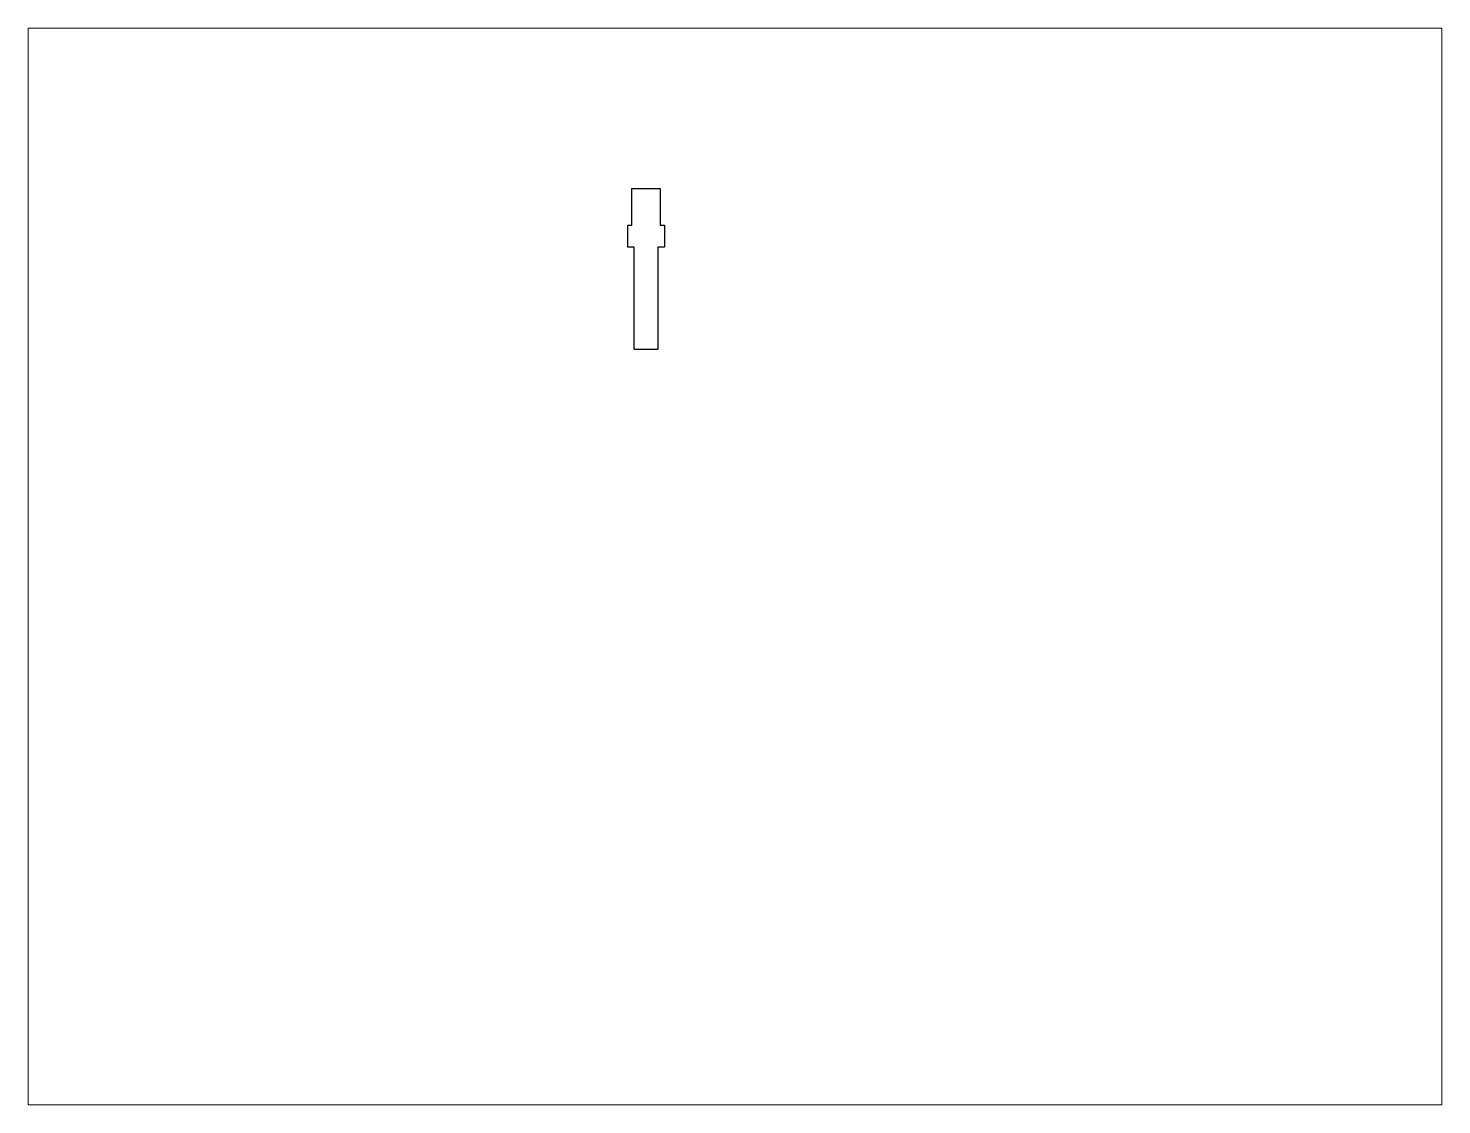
# Paper-space layout 'Layout1' of a CAD drawing. Extents: x 27 to 240, y 20 to 183.
# The model-space entities are those that its viewports show. They can reach past a viewport. Long polylines and large blocks are cut down to what shows.
import ezdxf

# ---------------------------------------------------------------- set-up
doc = ezdxf.new("R2010")
doc.units = 0
doc.header["$LTSCALE"] = 15
doc.layers.get('0').update_dxf_attribs({"linetype": 'CONTINUOUS'})

msp = doc.modelspace()

# ---------------------------------------------------------------- linework, layer by layer
at = {"ltscale": 0.05}
msp.add_lwpolyline([(171.23, 217.52), (169.48, 217.52), (169.48, 189.52), (162.98, 189.52), (162.98, 217.52), (161.23, 217.52), (161.23, 223.52), (162.33, 223.52), (162.33, 233.52), (170.13, 233.52), (170.13, 223.52), (171.23, 223.52)], close=True, dxfattribs=at)

psp = doc.layouts.get("Layout1")

# ---------------------------------------------------------------- viewports
at = {"layer": '0', "color": 0, "linetype": 'BYBLOCK', "ltscale": 0.05}
psp.add_viewport(center=(133.35, 101.6), size=(213.36, 162.56), view_center_point=(190.51, 130.3), view_height=293.8955, dxfattribs=at)

doc.saveas('drawing.dxf')
